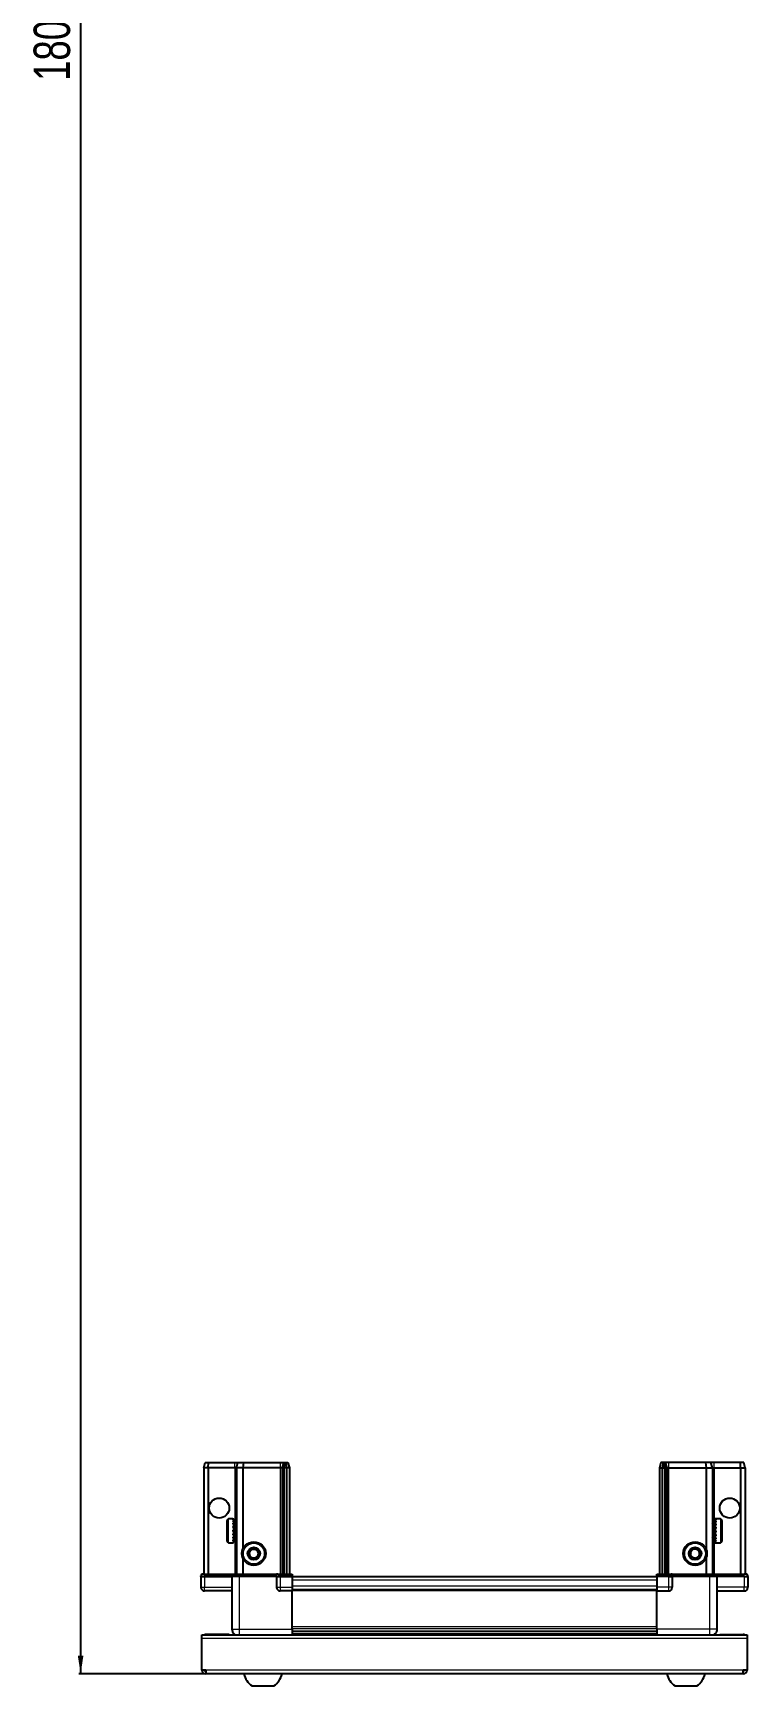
# Model space of a CAD drawing. Header units: millimetres. Extents: x 1770 to 4853, y -1320 to 2059.
# Drawn here: x 1858 to 2250, y -1320 to -413 of the extents above; entities that cross this region are included whole.
import ezdxf

# ---------------------------------------------------------------- set-up
doc = ezdxf.new("R2010")
doc.units = ezdxf.units.MM
doc.layers.add('FORMAT', color=7, linetype='Continuous')
doc.styles.add('SLDTEXTSTYLE0', font='TXT', dxfattribs={"width": 0.75})
doc.dimstyles.new('SLDDIMSTYLE0', dxfattribs={"dimtxt": 20, "dimasz": 10, "dimexe": 0, "dimexo": 0.0625, "dimgap": 5, "dimtad": 2, "dimdec": 1, "dimrnd": 1e-09, "dimzin": 12, "dimdsep": 46, "dimtxsty": 'SLDTEXTSTYLE0', "dimsah": 1, "dimcen": 0.09, "dimadec": 0, "dimazin": 3, "dimtfac": 1, "dimtofl": 0, "dimtmove": 0, "dimatfit": 3, "dimfxl": 0, "dimfrac": 2, "dimtolj": 1, "dimtzin": 12, "dimarcsym": 0})

# ---------------------------------------------------------------- blocks, each defined once
blk = doc.blocks.new('_D_10')
at = {"layer": 'FORMAT'}
for p, q in [((1975.75, 493.68), (1883.4, 493.68)), ((1884.4, 493.68), (1884.4, -1313.32)), ((1952.99, -1313.32), (1883.4, -1313.32))]:
    blk.add_line(p, q, dxfattribs=at)
for points in [[(1884.4, 493.68), (1882.86, 483.68), (1885.93, 483.68)], [(1884.4, -1313.32), (1885.93, -1303.32), (1882.86, -1303.32)]]:
    blk.add_solid(points, dxfattribs=at)
at = {"layer": 'FORMAT', "insert": (1858.61, -439.38), "char_height": 20, "attachment_point": 1, "rotation": 90, "style": 'SLDTEXTSTYLE0'}
blk.add_mtext('1807', dxfattribs=at)

msp = doc.modelspace()

# ---------------------------------------------------------------- linework, layer by layer
at = {"color": 7, "linetype": 'Continuous', "lineweight": 25}
for p, q in [((1951.9, -1200.32), (1952.7, -1197.32)), ((1954.4, -1200.32), (1951.9, -1200.32)), ((1951.9, -1200.32), (1951.9, -1258.62)), ((1952.7, -1197.32), (1954.55, -1197.32)), ((1954.4, -1200.32), (1954.55, -1197.32)), ((1968.9, -1200.32), (1954.4, -1200.32)), ((1954.4, -1200.32), (1954.4, -1258.62)), ((1954.55, -1197.32), (1968.9, -1197.32)), ((1968.9, -1197.32), (1970.7, -1197.32)), ((1969.9, -1200.32), (1968.9, -1200.32)), ((1969.9, -1200.32), (1970.7, -1197.32)), ((1973.4, -1200.32), (1969.9, -1200.32)), ((1969.9, -1200.32), (1969.9, -1258.62)), ((1970.7, -1197.32), (1973.73, -1197.32)), ((1973.73, -1197.32), (1973.4, -1200.32)), ((1973.4, -1200.32), (1973.4, -1244.82)), ((1993.9, -1200.32), (1973.4, -1200.32)), ((1973.73, -1197.32), (1993.9, -1197.32)), ((1993.9, -1197.32), (1995.7, -1197.32)), ((1994.9, -1200.32), (1993.9, -1200.32)), ((1995.7, -1197.32), (1994.9, -1200.32)), ((1994.9, -1200.32), (1994.9, -1258.62)), ((1995.9, -1200.32), (1994.9, -1200.32)), ((1995.7, -1197.32), (1996.44, -1197.32)), ((1996.44, -1197.32), (1995.9, -1200.32)), ((1995.9, -1200.32), (1995.9, -1258.62)), ((1997.4, -1200.32), (1995.9, -1200.32)), ((1996.44, -1197.32), (1996.94, -1197.32)), ((1996.94, -1197.32), (1997.4, -1200.32)), ((1996.94, -1197.32), (1998.09, -1197.32)), ((1997.4, -1200.32), (1997.4, -1258.62)), ((1998.9, -1200.32), (1997.4, -1200.32)), ((1998.09, -1197.32), (1998.9, -1200.32)), ((1998.9, -1200.32), (1998.9, -1258.62)), ((2202.7, -1197.32), (2201.9, -1200.32)), ((2201.9, -1200.32), (2203.4, -1200.32)), ((2201.9, -1200.32), (2201.9, -1258.62)), ((2203.85, -1197.32), (2202.7, -1197.32)), ((2203.85, -1197.32), (2203.4, -1200.32)), ((2203.4, -1200.32), (2204.9, -1200.32)), ((2203.4, -1200.32), (2203.4, -1258.62)), ((2204.35, -1197.32), (2203.85, -1197.32)), ((2204.35, -1197.32), (2204.9, -1200.32)), ((2205.09, -1197.32), (2204.35, -1197.32)), ((2204.9, -1200.32), (2204.9, -1258.62)), ((2204.9, -1200.32), (2205.9, -1200.32)), ((2205.09, -1197.32), (2205.9, -1200.32)), ((2206.9, -1197.32), (2205.09, -1197.32)), ((2205.9, -1200.32), (2205.9, -1258.62)), ((2205.9, -1200.32), (2206.9, -1200.32)), ((2227.06, -1197.32), (2206.9, -1197.32)), ((2206.9, -1200.32), (2227.4, -1200.32)), ((2227.06, -1197.32), (2227.4, -1200.32)), ((2230.09, -1197.32), (2227.06, -1197.32)), ((2227.4, -1200.32), (2227.4, -1244.82)), ((2227.4, -1200.32), (2230.9, -1200.32)), ((2230.9, -1200.32), (2230.09, -1197.32)), ((2231.9, -1197.32), (2230.09, -1197.32)), ((2230.9, -1200.32), (2230.9, -1258.62)), ((2230.9, -1200.32), (2231.9, -1200.32)), ((2246.24, -1197.32), (2231.9, -1197.32)), ((2231.9, -1200.32), (2246.4, -1200.32)), ((2246.4, -1200.32), (2246.24, -1197.32)), ((2248.09, -1197.32), (2246.24, -1197.32)), ((2246.4, -1200.32), (2246.4, -1258.62)), ((2246.4, -1200.32), (2248.9, -1200.32)), ((2248.9, -1200.32), (2248.09, -1197.32)), ((2248.9, -1200.32), (2248.9, -1258.62)), ((1964.7, -1240.52), (1964.7, -1229.12)), ((1967.9, -1228.32), (1965.5, -1228.32)), ((1967.9, -1228.32), (1967.9, -1228.33)), ((1967.9, -1228.33), (1968.4, -1228.33)), ((1967.9, -1228.51), (1968.4, -1228.51)), ((1967.9, -1228.51), (1967.9, -1228.73)), ((1967.9, -1228.73), (1968.4, -1228.73)), ((1967.9, -1229.31), (1968.4, -1229.31)), ((1967.9, -1229.31), (1967.9, -1229.73)), ((1967.9, -1229.73), (1968.4, -1229.73)), ((1967.9, -1230.64), (1968.4, -1230.64)), ((1967.9, -1230.64), (1967.9, -1231.23)), ((1967.9, -1231.23), (1968.4, -1231.23)), ((1967.9, -1232.38), (1968.4, -1232.38)), ((1967.9, -1232.38), (1967.9, -1233.08)), ((1967.9, -1233.08), (1968.4, -1233.08)), ((1968.4, -1228.51), (1968.4, -1228.33)), ((1968.4, -1228.73), (1968.4, -1228.51)), ((1968.4, -1229.31), (1968.4, -1228.73)), ((1968.4, -1229.73), (1968.4, -1229.31)), ((1968.4, -1230.64), (1968.4, -1229.73)), ((1968.5, -1230.42), (1968.4, -1230.42)), ((1968.4, -1231.23), (1968.4, -1230.64)), ((1968.4, -1232.38), (1968.4, -1231.23)), ((1968.4, -1233.08), (1968.4, -1232.38)), ((1968.4, -1234.37), (1968.4, -1233.08)), ((1968.5, -1239.22), (1968.5, -1230.42)), ((1969.38, -1231.51), (1968.9, -1230.82)), ((1968.9, -1238.82), (1968.9, -1230.82)), ((1969.86, -1230.82), (1969.38, -1231.51)), ((1969.38, -1238.13), (1969.38, -1231.51)), ((1969.9, -1230.82), (1969.86, -1230.82)), ((1969.86, -1238.82), (1969.86, -1230.82)), ((2230.93, -1230.82), (2230.9, -1230.82)), ((2231.41, -1231.51), (2230.93, -1230.82)), ((2230.93, -1230.82), (2230.93, -1238.82)), ((2231.9, -1230.82), (2231.41, -1231.51)), ((2231.41, -1231.51), (2231.41, -1238.13)), ((2231.9, -1230.82), (2231.9, -1238.82)), ((2232.4, -1230.42), (2232.3, -1230.42)), ((2232.3, -1230.42), (2232.3, -1239.22)), ((2235.3, -1228.32), (2232.4, -1228.32)), ((2232.9, -1228.32), (2232.4, -1228.32)), ((2232.4, -1228.32), (2232.4, -1228.37)), ((2232.4, -1228.37), (2232.4, -1228.65)), ((2232.9, -1228.37), (2232.4, -1228.37)), ((2232.9, -1228.65), (2232.4, -1228.65)), ((2232.4, -1228.65), (2232.4, -1228.93)), ((2232.9, -1228.93), (2232.4, -1228.93)), ((2232.4, -1228.93), (2232.4, -1229.59)), ((2232.9, -1229.59), (2232.4, -1229.59)), ((2232.4, -1229.59), (2232.4, -1230.06)), ((2232.4, -1230.06), (2232.4, -1231.04)), ((2232.9, -1230.06), (2232.4, -1230.06)), ((2232.9, -1231.04), (2232.4, -1231.04)), ((2232.4, -1231.04), (2232.4, -1231.66)), ((2232.4, -1231.66), (2232.4, -1232.86)), ((2232.9, -1231.66), (2232.4, -1231.66)), ((2232.9, -1232.86), (2232.4, -1232.86)), ((2232.4, -1232.86), (2232.4, -1233.49)), ((2232.9, -1228.37), (2232.9, -1228.32)), ((2232.9, -1228.93), (2232.9, -1228.65)), ((2232.9, -1230.06), (2232.9, -1229.59)), ((2232.9, -1231.66), (2232.9, -1231.04)), ((2232.9, -1233.57), (2232.9, -1232.86)), ((2236.1, -1229.12), (2236.1, -1240.52)), ((1965.5, -1241.32), (1967.9, -1241.32)), ((1967.9, -1234.37), (1968.4, -1234.37)), ((1967.9, -1234.37), (1967.9, -1235.11)), ((1967.9, -1234.51), (1968.4, -1234.51)), ((1967.9, -1235.01), (1968.4, -1235.01)), ((1967.9, -1235.11), (1968.4, -1235.11)), ((1967.9, -1236.39), (1968.4, -1236.39)), ((1967.9, -1236.39), (1967.9, -1237.1)), ((1967.9, -1237.1), (1968.4, -1237.1)), ((1967.9, -1238.26), (1968.4, -1238.26)), ((1967.9, -1238.26), (1967.9, -1238.87)), ((1967.9, -1238.87), (1968.4, -1238.87)), ((1967.9, -1239.8), (1968.4, -1239.8)), ((1967.9, -1239.8), (1967.9, -1240.24)), ((1967.9, -1240.24), (1968.4, -1240.24)), ((1967.9, -1240.85), (1968.4, -1240.85)), ((1967.9, -1240.85), (1967.9, -1241.08)), ((1967.9, -1241.08), (1968.4, -1241.08)), ((1967.9, -1241.3), (1968.4, -1241.3)), ((1967.9, -1241.3), (1967.9, -1241.32)), ((1967.9, -1241.31), (1968.4, -1241.31)), ((1968.4, -1234.51), (1968.4, -1234.37)), ((1968.4, -1235.11), (1968.4, -1235.01)), ((1968.4, -1236.39), (1968.4, -1235.11)), ((1968.4, -1237.1), (1968.4, -1236.39)), ((1968.4, -1238.26), (1968.4, -1237.1)), ((1968.4, -1238.87), (1968.4, -1238.26)), ((1968.4, -1239.8), (1968.4, -1238.87)), ((1968.4, -1239.22), (1968.5, -1239.22)), ((1968.4, -1240.24), (1968.4, -1239.8)), ((1968.4, -1240.85), (1968.4, -1240.24)), ((1968.4, -1241.08), (1968.4, -1240.85)), ((1968.4, -1241.3), (1968.4, -1241.08)), ((1968.4, -1241.31), (1968.4, -1241.3)), ((1968.9, -1238.82), (1969.38, -1238.13)), ((1969.38, -1238.13), (1969.86, -1238.82)), ((1969.86, -1238.82), (1969.9, -1238.82)), ((2230.9, -1238.82), (2230.93, -1238.82)), ((2230.93, -1238.82), (2231.41, -1238.13)), ((2231.41, -1238.13), (2231.9, -1238.82)), ((2232.3, -1239.22), (2232.4, -1239.22)), ((2232.9, -1233.49), (2232.4, -1233.49)), ((2232.4, -1233.57), (2232.4, -1234.87)), ((2232.9, -1233.57), (2232.4, -1233.57)), ((2232.9, -1234.87), (2232.4, -1234.87)), ((2232.9, -1235.35), (2232.4, -1235.35)), ((2232.4, -1235.35), (2232.4, -1235.61)), ((2232.4, -1235.61), (2232.4, -1236.88)), ((2232.9, -1235.61), (2232.4, -1235.61)), ((2232.9, -1236.88), (2232.4, -1236.88)), ((2232.4, -1236.88), (2232.4, -1237.56)), ((2232.4, -1237.56), (2232.4, -1238.68)), ((2232.9, -1237.56), (2232.4, -1237.56)), ((2232.9, -1238.68), (2232.4, -1238.68)), ((2232.4, -1238.68), (2232.4, -1239.25)), ((2232.4, -1239.25), (2232.4, -1240.11)), ((2232.9, -1239.25), (2232.4, -1239.25)), ((2232.9, -1240.11), (2232.4, -1240.11)), ((2232.4, -1240.11), (2232.4, -1240.5)), ((2232.4, -1240.5), (2232.4, -1241.02)), ((2232.9, -1240.5), (2232.4, -1240.5)), ((2232.9, -1241.02), (2232.4, -1241.02)), ((2232.4, -1241.02), (2232.4, -1241.2)), ((2232.4, -1241.2), (2232.4, -1241.32)), ((2232.9, -1241.2), (2232.4, -1241.2)), ((2232.4, -1241.32), (2235.3, -1241.32)), ((2232.9, -1235.61), (2232.9, -1234.87)), ((2232.9, -1237.56), (2232.9, -1236.88)), ((2232.9, -1239.25), (2232.9, -1238.68)), ((2232.9, -1240.5), (2232.9, -1240.11)), ((2232.9, -1241.2), (2232.9, -1241.02)), ((1973.4, -1249.82), (1973.4, -1258.62)), ((2227.4, -1249.82), (2227.4, -1258.62)), ((1950.9, -1258.62), (1950.4, -1259.49)), ((1950.4, -1259.82), (1950.4, -1259.49)), ((1950.4, -1259.82), (1952.4, -1259.82)), ((1950.4, -1259.82), (1950.4, -1265.82)), ((1952.4, -1258.62), (1950.9, -1258.62)), ((1952.4, -1258.62), (1967.2, -1258.62)), ((1967.2, -1259.82), (1952.4, -1259.82)), ((1952.4, -1259.82), (1967.2, -1259.82)), ((1967.2, -1258.62), (1967.4, -1258.62)), ((1967.4, -1259.82), (1967.2, -1259.82)), ((1967.4, -1259.82), (1967.4, -1258.62)), ((1967.4, -1258.62), (1971.4, -1258.62)), ((1971.4, -1259.82), (1967.4, -1259.82)), ((1967.4, -1259.82), (1967.4, -1288.82)), ((1971.4, -1258.62), (1991.7, -1258.62)), ((1991.7, -1259.82), (1971.4, -1259.82)), ((1991.7, -1258.62), (1991.9, -1258.62)), ((1991.9, -1259.82), (1991.7, -1259.82)), ((1991.9, -1259.82), (1991.9, -1258.62)), ((1992.57, -1258.62), (1991.9, -1258.62)), ((1991.9, -1259.82), (1993.9, -1259.82)), ((1991.9, -1259.82), (1991.9, -1265.82)), ((1992.57, -1258.62), (2000.4, -1258.62)), ((2000.4, -1259.49), (1993.9, -1259.49)), ((2000.4, -1259.82), (1993.9, -1259.82)), ((1993.9, -1259.82), (2000.4, -1259.82)), ((2000.4, -1258.62), (2000.4, -1259.49)), ((2000.4, -1259.49), (2000.4, -1259.49)), ((2000.4, -1259.82), (2000.4, -1259.49)), ((2000.4, -1259.82), (2000.4, -1259.82)), ((2000.4, -1259.82), (2000.4, -1265.82)), ((2200.4, -1259.97), (2000.4, -1259.97)), ((2200.4, -1259.49), (2200.4, -1258.62)), ((2200.4, -1258.62), (2208.22, -1258.62)), ((2206.9, -1259.49), (2200.4, -1259.49)), ((2200.4, -1259.82), (2200.4, -1259.49)), ((2206.9, -1259.82), (2200.4, -1259.82)), ((2200.4, -1259.82), (2200.4, -1265.82)), ((2206.9, -1259.82), (2208.9, -1259.82)), ((2208.9, -1259.82), (2206.9, -1259.82)), ((2208.9, -1258.62), (2208.22, -1258.62)), ((2208.9, -1259.82), (2208.9, -1258.62)), ((2208.9, -1258.62), (2209.1, -1258.62)), ((2209.1, -1259.82), (2208.9, -1259.82)), ((2208.9, -1259.82), (2208.9, -1265.82)), ((2209.1, -1258.62), (2229.4, -1258.62)), ((2229.4, -1259.82), (2209.1, -1259.82)), ((2229.4, -1258.62), (2233.4, -1258.62)), ((2233.4, -1259.82), (2229.4, -1259.82)), ((2233.4, -1259.82), (2233.4, -1258.62)), ((2233.4, -1258.62), (2233.6, -1258.62)), ((2233.6, -1259.82), (2233.4, -1259.82)), ((2233.4, -1259.82), (2233.4, -1288.82)), ((2233.6, -1258.62), (2248.4, -1258.62)), ((2248.4, -1259.82), (2233.6, -1259.82)), ((2249.9, -1258.62), (2248.4, -1258.62)), ((2248.4, -1259.82), (2250.4, -1259.82)), ((2250.4, -1259.49), (2249.9, -1258.62)), ((2250.4, -1259.49), (2249.9, -1258.62)), ((2250.4, -1259.82), (2250.4, -1259.49)), ((2250.4, -1259.82), (2250.4, -1259.49)), ((2250.4, -1259.82), (2250.4, -1259.82)), ((2250.4, -1259.82), (2250.4, -1265.82)), ((1967.4, -1267.82), (1952.4, -1267.82)), ((2000.4, -1267.82), (1993.9, -1267.82)), ((2000.4, -1265.82), (2000.4, -1267.82)), ((2200.4, -1267.17), (2000.4, -1267.17)), ((2000.4, -1288.82), (2000.4, -1267.82)), ((2200.4, -1265.82), (2200.4, -1267.82)), ((2200.4, -1267.82), (2206.9, -1267.82)), ((2200.4, -1288.82), (2200.4, -1267.82)), ((2233.4, -1267.82), (2248.4, -1267.82)), ((1950.9, -1293.92), (1950.9, -1291.82)), ((1950.9, -1291.82), (2249.9, -1291.82)), ((1950.9, -1311.22), (1950.9, -1293.92)), ((1965.9, -1291.72), (1953, -1291.72)), ((1965.9, -1291.72), (1965.9, -1291.82)), ((2000.4, -1289.84), (2200.4, -1289.84)), ((2000.4, -1289.88), (2200.4, -1289.88)), ((2024.27, -1291.67), (2000.4, -1291.67)), ((2018.9, -1291.82), (2018.9, -1291.67)), ((2018.93, -1291.82), (2018.93, -1291.67)), ((2019.2, -1291.82), (2019.2, -1291.67)), ((2019.47, -1291.82), (2019.47, -1291.67)), ((2020.12, -1291.82), (2020.12, -1291.67)), ((2020.58, -1291.82), (2020.58, -1291.67)), ((2021.55, -1291.82), (2021.55, -1291.67)), ((2022.17, -1291.82), (2022.17, -1291.67)), ((2023.35, -1291.82), (2023.35, -1291.67)), ((2024.01, -1291.82), (2024.01, -1291.67)), ((2024.07, -1291.82), (2024.07, -1291.67)), ((2025.36, -1291.67), (2024.27, -1291.67)), ((2026.09, -1291.67), (2025.36, -1291.67)), ((2025.36, -1291.82), (2025.36, -1291.67)), ((2025.36, -1291.67), (2025.36, -1291.67)), ((2025.37, -1291.82), (2025.37, -1291.67)), ((2025.87, -1291.82), (2025.87, -1291.67)), ((2026.1, -1291.67), (2026.09, -1291.67)), ((2026.1, -1291.82), (2026.1, -1291.67)), ((2026.52, -1291.67), (2026.1, -1291.67)), ((2174.27, -1291.67), (2026.52, -1291.67)), ((2027.37, -1291.82), (2027.37, -1291.67)), ((2028.06, -1291.82), (2028.06, -1291.67)), ((2029.19, -1291.82), (2029.19, -1291.67)), ((2029.76, -1291.82), (2029.76, -1291.67)), ((2030.63, -1291.82), (2030.63, -1291.67)), ((2031.04, -1291.82), (2031.04, -1291.67)), ((2031.57, -1291.82), (2031.57, -1291.67)), ((2031.76, -1291.82), (2031.76, -1291.67)), ((2031.9, -1291.82), (2031.9, -1291.67)), ((2168.9, -1291.82), (2168.9, -1291.67)), ((2169.07, -1291.82), (2169.07, -1291.67)), ((2169.28, -1291.82), (2169.28, -1291.67)), ((2169.84, -1291.82), (2169.84, -1291.67)), ((2170.26, -1291.82), (2170.26, -1291.67)), ((2171.15, -1291.82), (2171.15, -1291.67)), ((2171.74, -1291.82), (2171.74, -1291.67)), ((2172.88, -1291.82), (2172.88, -1291.67)), ((2173.58, -1291.82), (2173.58, -1291.67)), ((2174.86, -1291.67), (2174.27, -1291.67)), ((2174.86, -1291.82), (2174.86, -1291.67)), ((2174.87, -1291.67), (2174.86, -1291.67)), ((2175.6, -1291.67), (2174.87, -1291.67)), ((2175.03, -1291.82), (2175.03, -1291.67)), ((2175.53, -1291.82), (2175.53, -1291.67)), ((2175.6, -1291.82), (2175.6, -1291.67)), ((2176.62, -1291.67), (2175.6, -1291.67)), ((2175.6, -1291.67), (2175.6, -1291.67)), ((2200.4, -1291.67), (2176.52, -1291.67)), ((2176.89, -1291.82), (2176.89, -1291.67)), ((2177.6, -1291.82), (2177.6, -1291.67)), ((2178.77, -1291.82), (2178.77, -1291.67)), ((2179.38, -1291.82), (2179.38, -1291.67)), ((2180.32, -1291.82), (2180.32, -1291.67)), ((2180.77, -1291.82), (2180.77, -1291.67)), ((2181.39, -1291.82), (2181.39, -1291.67)), ((2181.64, -1291.82), (2181.64, -1291.67)), ((2181.87, -1291.82), (2181.87, -1291.67)), ((2181.89, -1291.82), (2181.89, -1291.67)), ((2200.55, -1291.82), (2200.55, -1288.82)), ((2234.9, -1291.72), (2247.8, -1291.72)), ((2234.9, -1291.72), (2234.9, -1291.82)), ((2249.9, -1291.82), (2249.9, -1293.92)), ((2249.9, -1293.92), (2249.9, -1311.22)), ((1953, -1311.22), (1950.9, -1311.22)), ((1953, -1311.22), (1953, -1313.32)), ((2247.8, -1313.32), (1953, -1313.32)), ((2249.9, -1311.22), (2247.8, -1311.22)), ((2247.8, -1313.32), (2247.8, -1311.22)), ((1978.4, -1319.92), (1990.4, -1319.92)), ((2210.4, -1319.92), (2222.4, -1319.92))]:
    msp.add_line(p, q, dxfattribs=at)
at = {"color": 8, "linetype": 'Continuous', "lineweight": 18}
for p, q in [((1968.9, -1200.32), (1968.9, -1197.32)), ((1968.9, -1200.32), (1968.9, -1230.82)), ((1993.9, -1197.32), (1993.9, -1200.32)), ((1993.9, -1200.32), (1993.9, -1258.62)), ((2206.9, -1197.32), (2206.9, -1200.32)), ((2206.9, -1200.32), (2206.9, -1258.62)), ((2231.9, -1200.32), (2231.9, -1197.32)), ((2231.9, -1200.32), (2231.9, -1230.82)), ((1965.5, -1241.32), (1965.5, -1228.32)), ((2235.3, -1228.32), (2235.3, -1241.32)), ((1968.9, -1238.82), (1968.9, -1258.62)), ((2231.9, -1238.82), (2231.9, -1258.62)), ((1952.4, -1259.82), (1952.4, -1258.62)), ((1952.4, -1259.82), (1952.4, -1265.82)), ((1967.2, -1259.82), (1967.2, -1258.62)), ((1971.4, -1259.82), (1971.4, -1258.62)), ((1971.4, -1259.82), (1971.4, -1288.82)), ((1991.7, -1259.82), (1991.7, -1258.62)), ((1993.9, -1259.82), (1993.9, -1259.49)), ((1993.9, -1259.82), (1993.9, -1265.82)), ((2000.4, -1259.82), (2000.4, -1259.49)), ((2206.9, -1259.82), (2206.9, -1259.49)), ((2206.9, -1259.82), (2206.9, -1265.82)), ((2209.1, -1258.62), (2209.1, -1259.82)), ((2229.4, -1259.82), (2229.4, -1258.62)), ((2229.4, -1259.82), (2229.4, -1288.82)), ((2233.6, -1258.62), (2233.6, -1259.82)), ((2248.4, -1259.82), (2248.4, -1258.62)), ((2248.4, -1259.82), (2248.4, -1265.82)), ((1950.4, -1265.82), (1952.4, -1265.82)), ((1952.4, -1265.82), (1967.4, -1265.82)), ((1952.4, -1267.82), (1952.4, -1265.82)), ((1991.9, -1265.82), (1993.9, -1265.82)), ((1993.9, -1265.82), (2000.4, -1265.82)), ((1993.9, -1265.82), (1993.9, -1267.82)), ((2200.4, -1261.97), (2000.4, -1261.97)), ((2200.4, -1265.17), (2000.4, -1265.17)), ((2200.4, -1267.82), (2000.4, -1267.82)), ((2206.9, -1265.82), (2200.4, -1265.82)), ((2208.9, -1265.82), (2206.9, -1265.82)), ((2206.9, -1265.82), (2206.9, -1267.82)), ((2248.4, -1265.82), (2233.4, -1265.82)), ((2248.4, -1267.82), (2248.4, -1265.82)), ((2250.4, -1265.82), (2248.4, -1265.82)), ((2000.4, -1287.22), (2200.4, -1287.22)), ((2249.9, -1293.92), (1950.9, -1293.92)), ((1953, -1291.82), (1953, -1291.72)), ((1971.4, -1288.82), (2000.4, -1288.82)), ((2200.4, -1288.64), (2000.4, -1288.64)), ((2000.4, -1291.08), (2200.4, -1291.08)), ((2229.4, -1288.82), (2200.4, -1288.82)), ((2247.8, -1291.82), (2247.8, -1291.72)), ((2247.8, -1311.22), (1953, -1311.22))]:
    msp.add_line(p, q, dxfattribs=at)
at = {"color": 7, "linetype": 'Continuous', "lineweight": 25, "flags": 128}
for points in [[(1953, -1291.72), (1952.59, -1291.76), (1952.36, -1291.82)], [(2248.44, -1291.82), (2248.21, -1291.76), (2247.8, -1291.72)]]:
    msp.add_lwpolyline(points, dxfattribs=at)
at = {"color": 7, "linetype": 'Continuous', "lineweight": 25}
for centre, radius in [((1960.4, -1222.32), 5.5), ((2240.4, -1222.32), 5.5), ((1979.4, -1247.32), 6.5), ((2221.4, -1247.32), 6.5), ((1979.4, -1247.32), 3.46), ((2221.4, -1247.32), 3.46)]:
    msp.add_circle(centre, radius, dxfattribs=at)
at = {"color": 8, "linetype": 'Continuous', "lineweight": 18}
for centre in [(1979.4, -1247.32), (2221.4, -1247.32)]:
    msp.add_circle(centre, 5.7, dxfattribs=at)
at = {"color": 7, "linetype": 'Continuous', "lineweight": 25}
for centre, radius, start, end in [((1965.5, -1229.12), 0.8, 90, 180), ((1968.9, -1230.42), 0.4, 180, 270), ((2231.9, -1230.42), 0.4, 270, 360), ((2235.3, -1229.12), 0.8, 360, 90), ((1965.5, -1240.52), 0.8, 180, 270), ((1968.9, -1239.22), 0.4, 90, 180), ((2231.9, -1239.22), 0.4, 0, 90), ((2235.3, -1240.52), 0.8, 270, 0), ((1979.4, -1247.32), 2.5, 147.37605, 207.37605), ((1979.4, -1247.32), 2.5, 207.37605, 267.37605), ((1979.4, -1247.32), 2.5, 87.37605, 147.37605), ((1979.4, -1247.32), 2.5, 267.37605, 327.37605), ((1979.4, -1247.32), 2.5, 27.37605, 87.37605), ((1979.4, -1247.32), 2.5, 327.37605, 27.37605), ((2221.4, -1247.32), 2.5, 134.67671, 194.67671), ((2221.4, -1247.32), 2.5, 194.67671, 254.67671), ((2221.4, -1247.32), 2.5, 74.67671, 134.67671), ((2221.4, -1247.32), 2.5, 254.67671, 314.67671), ((2221.4, -1247.32), 2.5, 14.67671, 74.67671), ((2221.4, -1247.32), 2.5, 314.67671, 14.67671), ((1952.4, -1265.82), 2, 180, 270), ((1993.9, -1265.82), 2, 180, 270), ((2206.9, -1265.82), 2, 270, 0), ((2248.4, -1265.82), 2, 270, 0), ((1953, -1311.22), 2.1, 180, 270), ((1953, -1311.22), 0.6, 180, 270), ((1985.42, -1310.3), 11.91, 194.70035, 233.8734), ((1983.37, -1310.3), 11.91, 306.1266, 345.29965), ((2217.42, -1310.3), 11.91, 194.70035, 233.8734), ((2215.37, -1310.3), 11.91, 306.1266, 345.29965), ((2247.8, -1311.22), 2.1, 270, 0), ((2247.8, -1311.22), 0.6, 270, 0)]:
    msp.add_arc(centre, radius, start, end, dxfattribs=at)
for centre, start_param, end_param in [((1993.9, -1256.02), 2.418858, 3.141593), ((2206.9, -1256.02), 3.141593, 3.864327)]:
    msp.add_ellipse(centre, major_axis=(0, 3.46), ratio=0.57735, start_param=start_param, end_param=end_param, dxfattribs=at)
for points, knots in [([(1976.51, -1247.19), (1976.79, -1246.75), (1977.31, -1245.94), (1977.83, -1245.13), (1978.07, -1244.76)], [0, 0, 0, 0, 0.534686, 1, 1, 1, 1]), ([(1977.84, -1249.75), (1977.78, -1249.64), (1977.51, -1249.11), (1977.05, -1248.22), (1976.67, -1247.49), (1976.51, -1247.19)], [0, 0, 0, 0, 0.133125, 0.637099, 1, 1, 1, 1]), ([(1980.72, -1249.88), (1980.21, -1249.86), (1979.24, -1249.82), (1978.29, -1249.77), (1977.84, -1249.75)], [0, 0, 0, 0, 0.534686, 1, 1, 1, 1]), ([(1978.07, -1244.76), (1978.58, -1244.78), (1979.55, -1244.82), (1980.51, -1244.87), (1980.95, -1244.89)], [0, 0, 0, 0, 0.534686, 1, 1, 1, 1]), ([(1982.28, -1247.45), (1982, -1247.89), (1981.48, -1248.7), (1980.96, -1249.51), (1980.72, -1249.88)], [0, 0, 0, 0, 0.534686, 1, 1, 1, 1]), ([(1980.95, -1244.89), (1981.11, -1245.19), (1981.49, -1245.93), (1981.95, -1246.81), (1982.22, -1247.34), (1982.28, -1247.45)], [0, 0, 0, 0, 0.362901, 0.866875, 1, 1, 1, 1]), ([(2218.61, -1246.56), (2218.98, -1246.19), (2219.66, -1245.52), (2220.35, -1244.84), (2220.66, -1244.53)], [0, 0, 0, 0, 0.534686, 1, 1, 1, 1]), ([(2219.34, -1249.35), (2219.26, -1249.02), (2219.05, -1248.22), (2218.79, -1247.26), (2218.64, -1246.68), (2218.61, -1246.56)], [0, 0, 0, 0, 0.362901, 0.866875, 1, 1, 1, 1]), ([(2222.13, -1250.11), (2221.63, -1249.98), (2220.7, -1249.72), (2219.77, -1249.47), (2219.34, -1249.35)], [0, 0, 0, 0, 0.534686, 1, 1, 1, 1]), ([(2220.66, -1244.53), (2221.16, -1244.66), (2222.09, -1244.92), (2223.02, -1245.17), (2223.45, -1245.29)], [0, 0, 0, 0, 0.5346859, 1, 1, 1, 1]), ([(2224.18, -1248.08), (2223.81, -1248.45), (2223.13, -1249.12), (2222.44, -1249.8), (2222.13, -1250.11)], [0, 0, 0, 0, 0.534686, 1, 1, 1, 1]), ([(2223.45, -1245.29), (2223.48, -1245.41), (2223.63, -1245.99), (2223.88, -1246.95), (2224.09, -1247.75), (2224.18, -1248.08)], [0, 0, 0, 0, 0.133125, 0.637099, 1, 1, 1, 1]), ([(1967.4, -1288.82), (1967.44, -1289.26), (1967.51, -1289.94), (1967.95, -1290.75), (1968.41, -1291.31), (1968.81, -1291.67), (1969.07, -1291.8), (1969.12, -1291.82)], [0, 0, 0, 0, 0.363018, 0.558438, 0.758004, 0.95757, 1, 1, 1, 1]), ([(2000.4, -1288.82), (2000.4, -1289.22), (2000.4, -1290.01), (2000.4, -1291.02), (2000.4, -1291.65), (2000.4, -1291.81), (2000.4, -1291.82)], [0, 0, 0, 0, 0.3255201, 0.6510403, 0.9765604, 1, 1, 1, 1]), ([(2200.4, -1288.82), (2200.4, -1289.22), (2200.4, -1290.01), (2200.4, -1291.02), (2200.4, -1291.65), (2200.4, -1291.81), (2200.4, -1291.82)], [0, 0, 0, 0, 0.32552, 0.65104, 0.97656, 1, 1, 1, 1]), ([(2233.4, -1288.82), (2233.35, -1289.26), (2233.28, -1289.94), (2232.84, -1290.75), (2232.39, -1291.31), (2231.98, -1291.67), (2231.72, -1291.8), (2231.67, -1291.82)], [0, 0, 0, 0, 0.3630185, 0.5584377, 0.7580039, 0.9575702, 1, 1, 1, 1])]:
    msp.add_open_spline(points, degree=3, knots=knots, dxfattribs=at)
at = {"color": 8, "linetype": 'Continuous', "lineweight": 18}
for points in [[(1967.4, -1288.82), (1967.46, -1288.82), (1967.58, -1288.82), (1968.5, -1288.82), (1969.82, -1288.82), (1970.87, -1288.82), (1971.4, -1288.82)], [(2233.4, -1288.82), (2233.34, -1288.82), (2233.22, -1288.82), (2232.29, -1288.82), (2230.97, -1288.82), (2229.92, -1288.82), (2229.4, -1288.82)]]:
    msp.add_open_spline(points, degree=3, dxfattribs=at)
for points in [[(1971.4, -1288.82), (1971.4, -1289.26), (1971.4, -1289.94), (1971.4, -1290.75), (1971.4, -1291.31), (1971.4, -1291.67), (1971.4, -1291.8), (1971.4, -1291.82)], [(2229.4, -1288.82), (2229.4, -1289.26), (2229.4, -1289.94), (2229.4, -1290.75), (2229.4, -1291.31), (2229.4, -1291.67), (2229.4, -1291.8), (2229.4, -1291.82)]]:
    msp.add_open_spline(points, degree=3, knots=[0, 0, 0, 0, 0.363018, 0.558438, 0.758004, 0.95757, 1, 1, 1, 1], dxfattribs=at)

# ---------------------------------------------------------------- dimensions: what is measured, and where the dimension line sits
at = {"layer": 'FORMAT'}
dim = msp.add_linear_dim(base=(1884.4, -1313.32), p1=(1975.76, 493.68), p2=(1953, -1313.32), angle=90, dimstyle='SLDDIMSTYLE0', dxfattribs=at)
dim.commit()
dim.dimension.update_dxf_attribs({"geometry": '_D_10', "text_midpoint": (1884.4, -409.82), "dimtype": 160})

doc.saveas('drawing.dxf')
